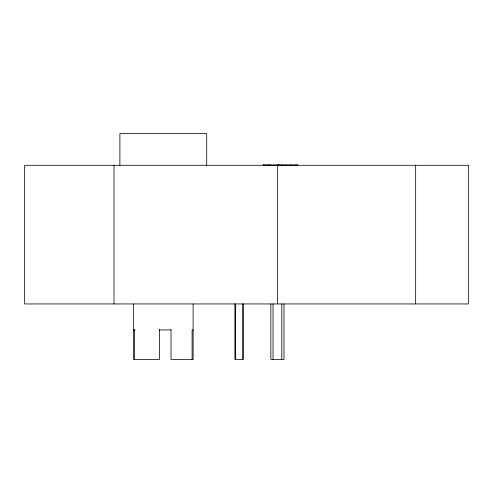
<?xml version="1.0" encoding="UTF-8"?>
<svg xmlns="http://www.w3.org/2000/svg" width="493" height="493" viewBox="0 0 493 493"><rect width="100%" height="100%" fill="white"/><g stroke="black" fill="none" stroke-linecap="round" stroke-linejoin="round"><path stroke-width="0.74" d="M263.096 164.939L297.975 164.939M133.498 329.46L134.071 329.46M133.498 329.928L135.02 329.928M159.449 329.928L171.022 329.928M193.12 329.928L192.104 329.928L192.104 359.409M415.661 165.291L415.661 303.947M297.279 164.939L297.279 165.291M295.905 164.939L295.905 165.291M291.16 164.939L291.16 165.291M285.761 164.939L285.761 165.291M283.98 303.947L283.98 359.409L270.86 359.409L270.86 303.947M282.162 164.939L282.162 165.291M281.805 303.947L281.805 359.409M281.041 164.939L280.998 165.291M278.995 164.939L278.995 165.291M278.681 164.939L278.681 165.291M278.231 164.939L278.231 165.291M277.423 165.291L277.423 303.947M277.263 164.939L277.263 165.291M273.036 303.947L273.036 359.409M269.911 164.939L269.911 165.291M269.079 164.939L269.079 165.291M267.927 164.939L267.927 165.291M265.166 164.939L265.166 165.291M263.792 164.939L263.792 165.291M263.632 164.939L263.632 165.291M243.382 303.947L243.382 359.409L234.921 359.409L234.921 303.947M242.648 303.947L242.648 359.409M235.654 303.947L235.654 359.409M206.721 165.291L206.721 133.591L119.891 133.591L119.891 165.291M193.12 303.947L193.12 359.409L171.022 359.409L171.022 329.46M159.449 329.46L159.449 359.409L133.498 359.409L133.498 303.947M134.509 329.928L134.509 359.409M113.994 165.291L113.994 303.947M468.35 165.291L24.65 165.291L24.65 303.947L468.35 303.947L468.35 165.291"/></g></svg>
